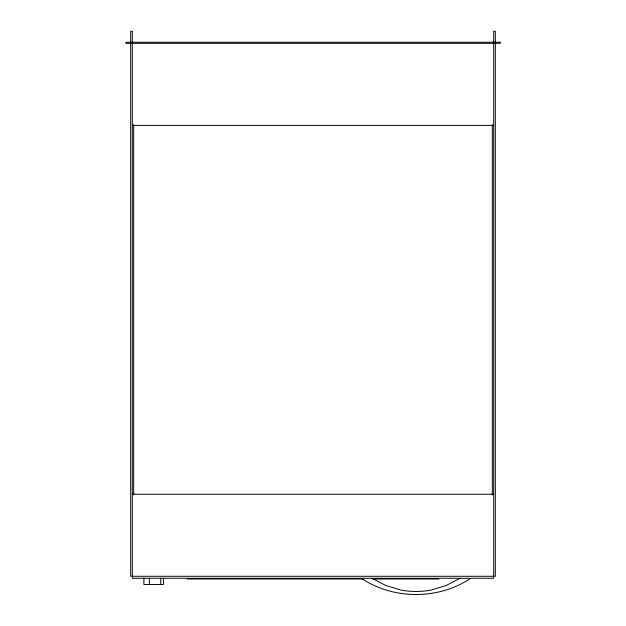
<?xml version="1.0" encoding="UTF-8"?>
<svg xmlns="http://www.w3.org/2000/svg" width="626" height="626" viewBox="0 0 626 626"><rect width="100%" height="100%" fill="white"/><g stroke="black" fill="none" stroke-linecap="round" stroke-linejoin="round"><path stroke-width="0.94" d="M459.993 578.291L446.056 585.553L431.259 589.989A78.493 78.493 0 0 1 400.781 589.989L385.976 585.553L372.04 578.291M470.713 578.291C438.349 599.927 393.684 599.927 361.319 578.291M132.313 125.38L493.687 125.38M132.313 494.235L493.687 494.235M187.19 579.019L363.714 579.019M372.493 579.019L438.81 579.019M493.687 576.288L493.687 31.3L495.33 31.3L495.33 576.288L130.67 576.288L130.67 31.3L132.313 31.3L132.313 576.288M493.507 576.288L493.507 578.291L132.493 578.291L132.493 576.288M492.326 124.676L492.326 494.939M163.488 578.111L163.488 584.488L143.886 584.488L143.886 578.111M160.757 578.111L160.757 584.488M149.356 578.111L149.356 584.488M133.674 124.676L133.674 494.939M500.072 42.239L125.928 42.239L125.928 43.335L500.072 43.335L500.072 42.239"/></g></svg>
